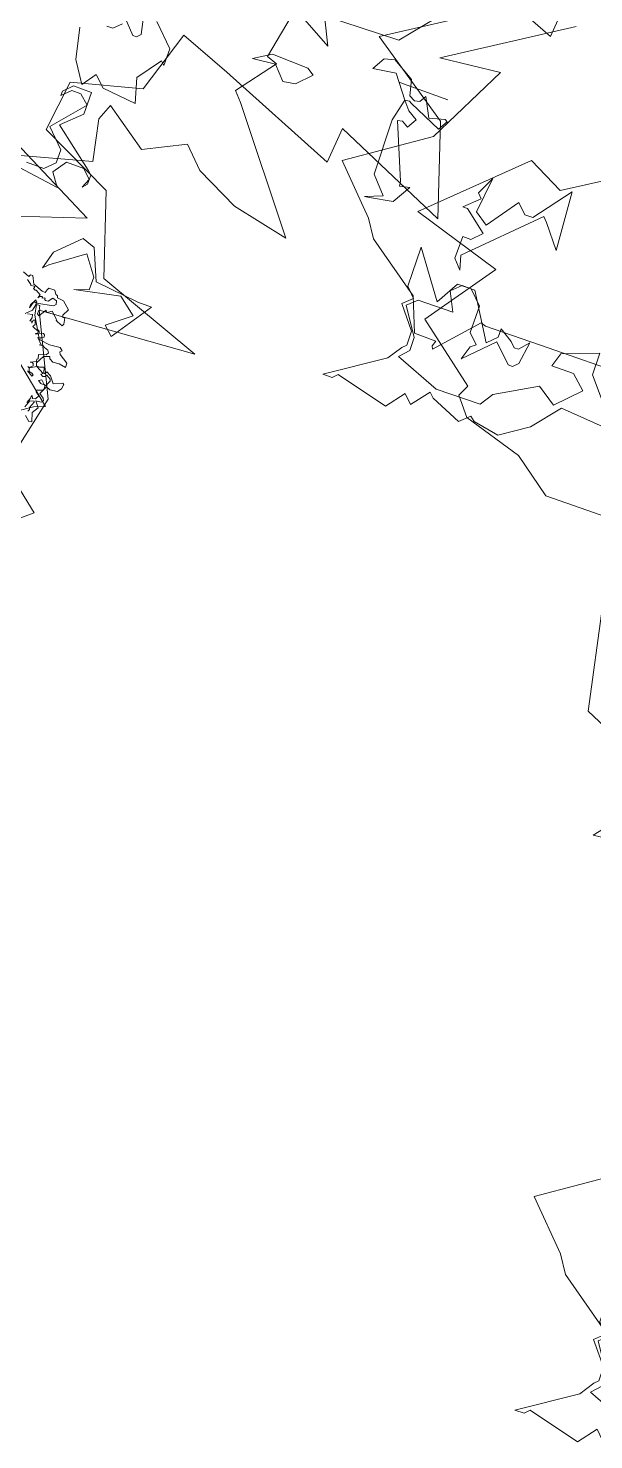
# Model space of a CAD drawing. Header units: metres. Extents: x -71 to 881, y -503 to 661.
# Drawn here: x 254.72 to 257.19, y 278.65 to 284.8 of the extents above; entities that cross this region are included whole.
import ezdxf

# ---------------------------------------------------------------- set-up
doc = ezdxf.new("R2010")
doc.units = ezdxf.units.M
doc.layers.add('ARBRE', color=100, linetype='Continuous', lineweight=13, true_color=0x00ff3f)

# ---------------------------------------------------------------- blocks, each defined once
blk = doc.blocks.new('WMF2', base_point=(0, 0.01))
at = {"color": 251, "lineweight": 0, "true_color": 0x636466}
for points in [[(193.55, -87.25), (201.48, -82.18), (206.17, -84.52), (217.5, -73.62), (205.76, -70.03), (212.07, -61.12), (204.08, -54.99), (204.77, -53.52), (202.84, -51.25), (195.1, -48.95), (190.12, -45.33), (178.29, -45.44)], [(49.27, -24.43), (44.16, -28.75), (49.49, -33.04), (47.38, -42.86), (52.22, -53.02), (31.88, -54.47), (45.91, -59.56), (49.4, -70.11), (59.14, -74.81), (58.34, -81.44), (49.36, -83.76), (46.84, -91.88), (40.14, -89.34), (24.4, -82.93), (24.01, -87.6), (8.81, -80.93), (12.69, -92.64), (23.58, -100.08), (8.83, -109.56), (3.27, -107.44), (3.01, -110.61)], [(227.2, -134.24), (237.13, -121.84), (221.43, -123.58)], [(206.64, -102.36), (221.47, -92.77), (213.62, -93.64), (218.84, -83.17), (228.67, -76.4), (223.08, -70.7), (221.59, -68.47), (214.46, -63.39), (212.7, -59.01), (209.83, -58.98), (210.04, -58.28), (209.88, -57.88), (205.22, -63.07), (204.55, -62.86), (196.2, -62.98), (185.71, -63.11)], [(178.67, -34.61), (175.87, -21.54), (169.72, -18.91)], [(59.11, -34.32), (48.77, -41.31), (47.36, -41.88), (58.37, -50.92)], [(61.87, -62.25), (50.47, -66), (62.16, -71.92)], [(61.59, -70.48), (52.23, -72.98), (53.36, -78.3), (52.54, -80.39), (46.99, -76.49), (41.75, -79.1), (39.13, -76.49), (33.51, -73.76), (26.05, -72.12), (37.25, -86.3), (38.33, -87.51), (34.61, -92.45), (35.99, -92.94), (34.69, -99.75), (29.28, -96.73), (30.97, -100.19), (21.09, -100.49), (17.67, -104.7)], [(55.75, -56.92), (54.93, -56.6), (54.8, -56.85), (54.47, -56.9), (54, -55.88), (52.71, -55.43), (52.29, -55.4), (52.19, -55.8), (52.04, -56.06), (51.25, -56.07), (50.96, -55.61), (50.83, -55.62), (50.67, -55.53), (50.58, -55.28), (49.76, -55.18), (48.77, -54.33), (49.22, -53.47), (49.17, -53.21), (48.84, -53.17), (48.7, -52.42), (48.83, -52.17), (49.57, -52.45), (49.82, -52.58), (49.78, -52.67), (50.67, -53.46), (51.2, -53.08), (51.37, -53.18), (51.41, -53.31), (52.03, -52.33), (52.28, -52.54), (52.29, -52.9), (52.25, -52.99), (52.13, -53.02), (52.29, -53.33), (52.38, -53.6), (52.8, -53.6), (52.54, -52.26), (51.6, -50.66), (51.34, -50.52), (51.27, -50.28), (50.74, -50.44), (50.57, -50.33), (50.48, -50.06), (50.84, -49.82), (50.98, -49.78), (50.89, -49.52), (49.55, -49.37), (48.16, -49.5), (47.78, -49.18), (48, -48.98), (47.85, -48.67), (46.68, -47.94), (46.65, -47.37), (47.56, -47.53), (48.39, -47.43), (48.9, -47.71), (48.98, -47.97), (49.76, -47.72), (50.3, -46.68), (50.19, -46.3), (49.75, -46.27), (49.22, -46.45), (49.02, -45.79), (48.86, -45.72), (48.68, -46.06), (48.07, -45.73), (47.44, -44.86), (46.32, -45.35), (46.14, -45.25), (46.23, -44.64), (46.6, -44.17), (47.56, -44.03), (48.1, -44.22), (48.58, -43.15), (48.01, -42.73), (47.85, -42.43), (48.07, -42.2), (48.76, -42.13), (48.17, -41.4), (48.71, -40.58), (48.32, -39.48), (48.7, -39.37), (49.37, -39.95)], [(49.28, -40.54), (49.15, -40.81), (49.22, -41.05), (48.9, -41.88), (48.95, -42.01), (49.46, -41.85), (49.82, -40.94)], [(49.74, -41.56), (49.46, -42.27), (49.5, -42.42), (49.41, -42.59), (49.24, -42.27), (48.89, -42.32), (48.63, -42.83), (49.09, -43.19), (49.12, -43.32), (49.21, -43.37), (48.38, -43.7), (48.25, -43.95), (48.36, -44.36), (48.89, -44.41), (49.31, -44.64), (48.96, -44.87), (48.46, -44.41), (48.27, -44.32), (47.88, -45.08), (47.97, -45.33), (48.55, -45.65), (48.68, -45.4), (48.96, -45.31), (49.3, -45.49), (49.06, -45.7), (50.1, -46.26), (50.9, -45.79), (50.93, -45.72), (50.82, -45.31), (50.42, -45.22), (50.17, -45.09), (50.28, -44.9), (51.03, -45.31)], [(51.18, -45.85), (51.02, -45.76), (50.63, -46.1), (50.58, -46.17), (50.67, -46.44), (50.83, -46.52), (51.09, -46.45), (50.35, -46.83), (50.42, -47.09), (50.26, -47.21), (50.42, -47.72), (49.49, -48.01), (49.31, -48.35), (49.49, -48.67), (50.03, -48.84), (50.3, -48.99), (50.77, -48.92), (50.44, -48.95), (51.22, -49.71), (51.11, -49.74), (51.31, -50.19), (51.71, -50.04), (51.65, -50.13), (51.4, -50.23), (51.47, -50.48), (52.03, -50.67), (52.29, -50.82), (52.12, -51.17), (52.29, -51.69), (52.54, -51.59), (52.57, -51.17), (52.63, -51.43), (52.9, -51.36), (52.76, -51.82), (52.87, -52.23), (53.49, -52.1)], [(53.75, -52.03), (53.04, -52.74), (52.85, -53.52), (52.92, -53.78), (53.01, -53.82), (53.28, -53.74), (53.5, -52.87), (53.5, -53.31), (53.09, -54.09), (52.87, -53.87), (52.85, -53.74), (50.74, -54.16), (50.47, -54.45), (50.6, -54.86), (51.14, -55.04), (51.55, -54.48), (51.91, -54.45), (52.09, -54.54), (52.03, -54.61), (52.09, -54.76), (52.39, -54.6), (52.42, -54.73), (52.51, -54.77), (52.77, -54.69), (52.92, -54.44), (52.77, -54.92), (53.44, -55.27), (53.59, -55.23), (53.84, -55.36), (53.75, -55.52), (53.79, -55.66), (54.35, -55.63), (54.31, -55.72), (54.95, -56.16)], [(220.57, -50.22), (221.79, -50.2), (214.78, -54.92), (213.59, -56.76), (213.1, -57.26), (213.13, -59.1), (215.47, -61.97), (214.27, -63.08), (215.5, -64.29), (215.56, -69.52), (211.34, -63.72), (209.67, -66.67), (207.37, -66.7), (203.77, -60.91), (202.56, -62.13), (202.58, -63.23), (200.85, -62.15), (200.24, -61.55), (199.64, -61.56), (198.56, -62.79), (199.01, -59.87), (199.61, -59.26), (200.21, -59.24), (202.55, -61.52), (206.05, -57.94), (205.47, -59.78), (204.85, -60.28), (206.1, -61.48), (206.14, -65.01), (207.85, -66.7), (209.07, -66.69), (210.27, -65.56), (209.03, -63.15), (213.66, -63.1), (214.86, -61.99), (212.51, -58.47), (212.49, -56.77), (213.57, -55.55), (207.7, -53.3), (201.85, -53.37), (200.78, -55.09), (195.57, -58.07), (193.11, -56.39), (190.24, -59.36), (192.08, -61.04), (195, -61.01), (194.41, -62.83), (189.81, -64.59), (189.77, -61.68), (187.3, -58.79)], [(184.95, -55.88), (192.02, -56.41), (194.9, -52.85), (198.42, -50.48), (201.82, -51.06), (202.43, -51.55), (203.66, -50.42), (207.69, -52.09), (208.3, -52.68), (210.1, -50.35), (211.21, -51.44), (213, -49.09), (219.97, -50.84), (220.57, -50.22), (220.57, -50.22)], [(40.86, -56.38), (43.16, -58.19), (49.01, -56.98), (47.19, -57.59), (47.19, -59.3), (49.01, -61.74), (53.04, -58.82), (53.65, -58.19), (53.04, -60.53), (50.1, -63.43), (48.41, -62.83), (46.7, -58.82), (40.86, -58.19), (39.03, -58.19), (42.55, -52.98), (43.78, -54.06), (40.86, -56.38), (40.86, -56.38)], [(60.09, -70.06), (57.77, -70.06), (56.55, -71.27), (56.55, -72.98), (58.86, -75.3), (55.34, -79.44), (56.55, -80.53), (57.77, -80.53), (58.86, -79.44), (58.86, -80.05), (57.77, -81.14), (55.34, -81.14), (55.34, -78.22), (57.77, -75.92), (52.42, -71.77), (51.91, -71.27), (51.91, -70.06), (52.42, -69.46), (51.91, -70.67), (53.02, -71.77), (55.34, -71.77), (56.55, -70.06), (55.34, -68.37), (63.01, -69.46)], [(211.1, -72.56), (210.01, -72.56), (208.8, -73.77), (211.73, -76.09), (212.35, -76.09), (210.51, -77.8), (211.1, -78.4), (210.01, -80.71), (210.51, -76.09), (208.8, -74.88), (205.88, -79.01), (204.66, -77.8), (203.56, -77.8), (200.04, -82.55), (199.42, -74.88), (201.73, -77.8), (202.34, -78.4), (210.51, -70.25), (210.01, -68.43), (211.1, -69.64), (211.1, -72.56), (211.1, -72.56)], [(18.5, -90.74), (17.84, -93.61), (20.02, -96.45), (22.98, -96.02), (22.05, -97.63), (20.72, -98), (17.93, -96.37), (17.41, -94.37), (16.65, -93.94), (15.97, -94.11), (15.49, -94.96), (14.21, -92.52), (12.21, -93.06), (11.86, -92.86), (12.6, -91.6), (16.89, -93.51), (17.23, -93.72), (17.84, -93.61), (16.91, -92.52), (15.64, -91.79), (16.37, -90.52), (17.22, -91.02), (17.83, -90.91), (14.87, -83.79), (14.78, -83.17), (13.49, -83.45), (14.87, -81.07), (17.86, -80.56), (18.47, -80.47), (16.28, -81.33), (18.28, -83.52), (18.5, -90.74), (18.5, -90.74)], [(55.55, -83.45), (56.85, -81.67), (58.61, -84.37), (59.53, -88.36)], [(56.39, -89.66), (55.55, -89.66), (54.63, -90.59)], [(54.63, -91.51), (52.87, -89.66), (52.41, -89.66), (51.93, -90.12), (52.41, -92.34)], [(50.63, -92.34), (47.94, -89.66), (47.94, -87.42), (48.41, -87.89), (50.63, -84.84), (49.71, -81.67), (54.16, -82.15), (55.55, -83.45), (55.55, -83.45)], [(30.71, -93.26), (29.79, -92.67), (31.51, -90.88), (33.12, -90.61), (34.74, -92.37), (37.69, -92.07), (35.5, -93.43), (30.71, -93.26), (30.71, -93.26)], [(12.72, -95.5), (19.16, -95.5), (12.72, -95.5), (12.72, -95.5)]]:
    blk.add_lwpolyline(points, dxfattribs=at)

msp = doc.modelspace()

# ---------------------------------------------------------------- block references
at = {"layer": 'ARBRE', "color": 251, "lineweight": 5, "true_color": 0x636466, "xscale": 0.03451886634015593, "yscale": 0.03451886634015593, "zscale": 0.03451886634015593, "rotation": 160.1685466476646}
for p in [(255.8468, 281.2402), (262.6216, 279.067), (263.458, 274.5535)]:
    msp.add_blockref('WMF2', p, dxfattribs=at)

doc.saveas('drawing.dxf')
